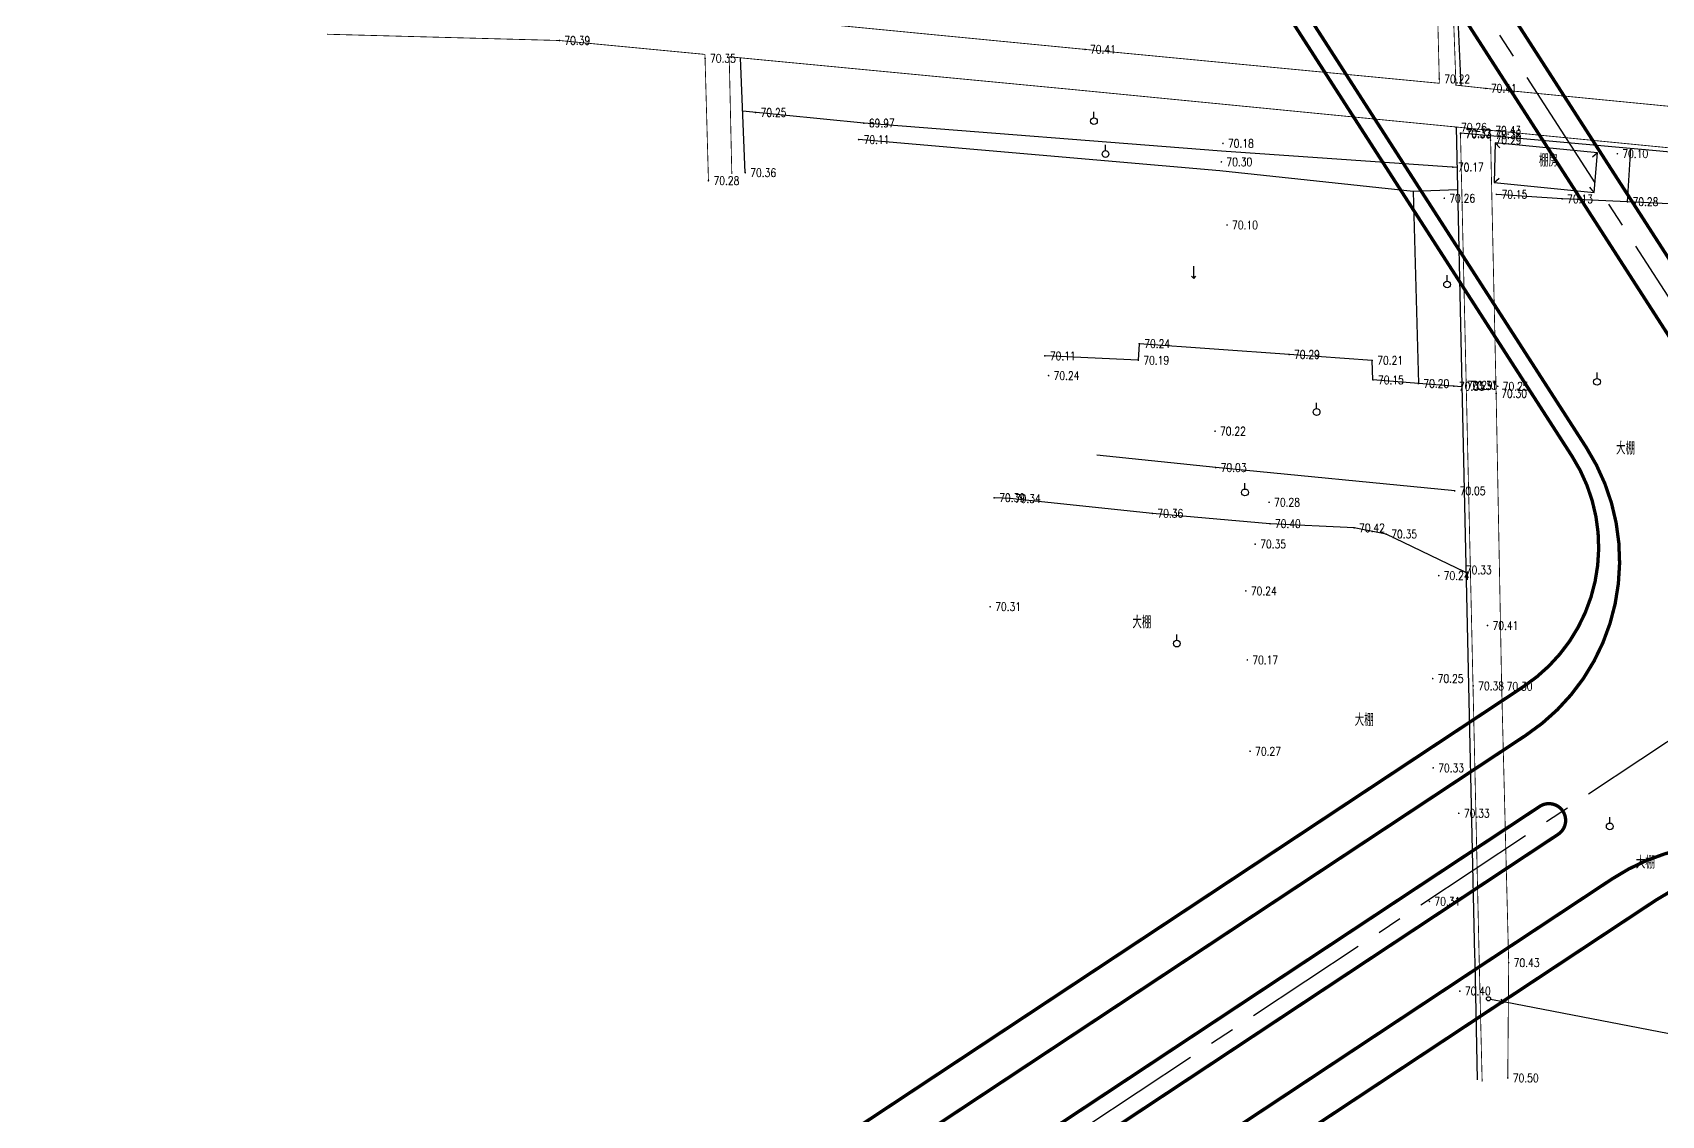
# Model space of a CAD drawing. Extents: x 10519 to 17598, y -625 to 2857.
# Drawn here: x 13321 to 13515.5, y 1390.4 to 1519.7 of the extents above; entities that cross this region are included whole.
import ezdxf
from ezdxf.enums import TextEntityAlignment as Align

# ---------------------------------------------------------------- set-up
doc = ezdxf.new("R2010")
doc.units = 0
doc.header["$MEASUREMENT"] = 0
doc.linetypes.add('CENTER', pattern=[2, 1.25, -0.25, 0.25, -0.25])
doc.linetypes.add('CENTERX2', pattern=[4, 2.5, -0.5, 0.5, -0.5])
doc.layers.get('0').update_dxf_attribs({"linetype": 'CONTINUOUS'})
for name, color, linetype in [('00000衢化东路中线', 1, 'CENTER'), ('00000道路边线', 2, 'CONTINUOUS'), ('0000原地形', 252, 'CONTINUOUS'), ('GCD', 224, 'CONTINUOUS')]:
    doc.layers.add(name, color=color, linetype=linetype)
doc.styles.add('HZ', font='txt8.shx', dxfattribs={"width": 0.8, "bigfont": 'hz.shx'})
doc.styles.get("Standard").update_dxf_attribs({"font": 'txt8.shx', "width": 0.8, "bigfont": 'hz.shx'})

# ---------------------------------------------------------------- blocks, each defined once
blk = doc.blocks.new('gc170')
at = {"linetype": 'Continuous'}
blk.add_circle((0, 0), 0.5, dxfattribs=at)
blk = doc.blocks.new('GC013A')
at = {"linetype": 'Continuous'}
blk.add_line((0.5, 0), (4, 0), dxfattribs=at)
at = {"linetype": 'Continuous', "flags": 128}
for points in [[(2.88, 0.5), (3.38, 0), (2.88, -0.5)], [(3.5, 0.5), (4, 0), (3.5, -0.5)]]:
    blk.add_lwpolyline(points, dxfattribs=at)
blk = doc.blocks.new('GC200')
at = {"linetype": 'Continuous', "const_width": 0.2, "flags": 128}
blk.add_lwpolyline([(-0.1, 0, 1), (0.1, 0, 1)], format="xyb", close=True, dxfattribs=at)

msp = doc.modelspace()

# ---------------------------------------------------------------- linework, layer by layer
at = {"layer": '00000衢化东路中线', "color": 6, "linetype": 'CENTERX2', "ltscale": 6}
for p, q in [((13741.47, 1138.56), (13403.37, 1663.69)), ((13539.33, 1450.29), (11563.61, 142.73))]:
    msp.add_line(p, q, dxfattribs=at)
at = {"layer": '00000道路边线', "const_width": 0.4}
for points in [[(13519.43, 1478.81), (13413.94, 1642.65, -1), (13418.15, 1645.36), (13523.59, 1481.59)], [(13353.48, 1339.28, -0.414214), (13318.84, 1346.33, 0.414214), (13353.48, 1339.28), (13499.33, 1435.8, 0.410529), (13506.55, 1470.18), (13400.91, 1634.26, 0.417908), (13380.02, 1638.65), (13215.45, 1529.73, 0.414214), (13211.22, 1508.94), (13318.84, 1346.33)], [(13208.92, 1519.65), (13322.17, 1348.54, 0.414214), (13349.89, 1342.9), (13499.07, 1441.63, 0.410529), (13504.85, 1469.13), (13395.18, 1639.47)], [(13503.19, 1423.97, 1), (13500.98, 1427.3), (13357.06, 1332.06, 1), (13359.27, 1328.72), (13503.19, 1423.97)], [(13535.61, 1064.09), (13677.98, 1158.31, 0.410529), (13685.21, 1192.7), (13544.45, 1411.32, 0.417908), (13509.63, 1418.64), (13364.52, 1322.6)], [(13504.3, 1073.34, 0.414214), (13532.01, 1067.7), (13677.73, 1164.14, 0.410529), (13683.51, 1191.65), (13542.74, 1410.27, 0.417908), (13514.89, 1416.12), (13366.44, 1317.88, 0.414214), (13360.8, 1290.16), (13504.3, 1073.34)]]:
    msp.add_lwpolyline(points, format="xyb", dxfattribs=at)
at = {"layer": '0000原地形', "linetype": 'Continuous'}
for p, q in [((13490.84, 1529.33), (13491.56, 1513.44)), ((13406.09, 1503.01), (13405.53, 1516.73)), ((13420.25, 1508.93, 70.17), (13405.79, 1510.35, 70.17)), ((13462.96, 1505.58, 70.17), (13420.25, 1508.93, 70.17)), ((13490.99, 1508.43), (13491.69, 1477.62)), ((13462.79, 1503.22, 70.23), (13419.63, 1506.96, 70.23)), ((13514.91, 1505.63), (13491.53, 1507.75)), ((13495.68, 1506.58), (13496.21, 1505.98)), ((13491.1, 1503.64, 70.17), (13462.96, 1505.58, 70.17)), ((13507.9, 1505.39), (13507.28, 1504.88)), ((13511.47, 1499.53, 70.05), (13511.87, 1505.9, 70.05)), ((13518.3, 1505.29), (13514.91, 1505.63)), ((13485.86, 1500.75, 70.23), (13462.79, 1503.22, 70.23)), ((13495.53, 1501.85), (13496.13, 1502.37)), ((13491.16, 1500.96, 70.23), (13485.86, 1500.75, 70.23)), ((13485.86, 1500.75), (13486.49, 1477.82)), ((13503.66, 1499.88, 70.05), (13495.82, 1500.42, 70.05)), ((13507.5, 1500.65), (13506.99, 1501.26)), ((13511.47, 1499.53, 70.05), (13503.66, 1499.88, 70.05)), ((13518.13, 1499.2, 70.05), (13511.47, 1499.53, 70.05)), ((13453.04, 1480.6, 70.35), (13441.87, 1481.12, 70.35)), ((13453.15, 1482.58, 70.35), (13453.04, 1480.6, 70.35)), ((13471.04, 1481.29, 70.35), (13453.15, 1482.58, 70.35)), ((13480.98, 1480.58, 70.35), (13471.04, 1481.29, 70.35)), ((13481.07, 1478.25, 70.35), (13480.98, 1480.58, 70.35)), ((13486.49, 1477.82, 70.35), (13481.07, 1478.25, 70.35)), ((13491.69, 1477.42, 70.35), (13486.49, 1477.82, 70.35)), ((13491.69, 1477.62), (13493.18, 1409.5)), ((13462.28, 1467.78), (13448.08, 1469.27)), ((13490.83, 1465), (13462.28, 1467.78)), ((13437.69, 1464.08, 70.33), (13435.82, 1464.17, 70.33)), ((13454.72, 1462.31, 70.33), (13437.69, 1464.08, 70.33)), ((13468.76, 1461.07, 70.33), (13454.72, 1462.31, 70.33)), ((13478.81, 1460.58, 70.33), (13468.76, 1461.07, 70.33)), ((13482.65, 1459.83, 70.33), (13478.81, 1460.58, 70.33)), ((13492.18, 1455.26, 70.33), (13482.65, 1459.83, 70.33)), ((13493.18, 1409.5), (13493.23, 1408.86)), ((13493.23, 1408.86), (13493.51, 1394.63)), ((13496.84, 1403.94), (13533.17, 1396.93))]:
    msp.add_line(p, q, dxfattribs=at)
at = {"layer": '0000原地形'}
for p, q in [((13447.74, 1509.57), (13447.74, 1510.27)), ((13449.11, 1505.64), (13449.11, 1506.34)), ((13459.41, 1490.65), (13459.66, 1490.35)), ((13459.66, 1490.35), (13459.66, 1491.85)), ((13459.66, 1490.35), (13459.91, 1490.65)), ((13489.92, 1490.06), (13489.92, 1490.76)), ((13507.83, 1478.43), (13507.83, 1479.13)), ((13474.34, 1474.82), (13474.34, 1475.52)), ((13465.78, 1465.22), (13465.78, 1465.92)), ((13457.64, 1447.15), (13457.64, 1447.85)), ((13509.35, 1425.32), (13509.35, 1426.02))]:
    msp.add_line(p, q, dxfattribs=at)
at = {"layer": '0000原地形', "linetype": 'Continuous', "const_width": 0.1, "flags": 128}
for points in [[(13550.93, 1507.58), (13520.13, 1510.58), (13494.55, 1513.08), (13490.96, 1513.47), (13490.96, 1514.14), (13487.82, 1600.74)], [(13485.9, 1587.06), (13486.93, 1571.39), (13487.71, 1560.21), (13488.36, 1540.86), (13488.67, 1526.87), (13489, 1513.66)], [(13489, 1513.69), (13446.67, 1517.74), (13403.24, 1521.95)], [(13356.12, 1519.55), (13383.88, 1518.8)], [(13401.27, 1517.14), (13383.88, 1518.8)], [(13401.69, 1502.05), (13401.27, 1517.14)], [(13404.17, 1516.86), (13404.48, 1502.84)], [(13444.83, 1512.98), (13550.62, 1502.64)], [(13494.11, 1394.44), (13493.76, 1408.81), (13492.21, 1477.55), (13491.52, 1507.75)], [(13495.78, 1476.63), (13495.11, 1507.42)], [(13496.44, 1441.65), (13495.78, 1476.63)], [(13497.28, 1408.62), (13496.44, 1441.65)], [(13497.17, 1394.86), (13497.28, 1408.62)]]:
    msp.add_lwpolyline(points, dxfattribs=at)
at = {"layer": '0000原地形', "linetype": 'Continuous', "const_width": 0.1, "elevation": 70.39, "flags": 128}
msp.add_lwpolyline([(13444.83, 1512.98), (13404.17, 1516.86)], dxfattribs=at)
at = {"layer": '0000原地形', "linetype": 'Continuous', "flags": 128}
msp.add_lwpolyline([(13507.5, 1500.65), (13507.9, 1505.39), (13495.68, 1506.58), (13495.53, 1501.85)], close=True, dxfattribs=at)
msp.add_lwpolyline([(13507.5, 1500.65), (13507.9, 1505.39), (13495.68, 1506.58), (13495.53, 1501.85)], close=True, dxfattribs=at)
at = {"layer": '0000原地形'}
for centre in [(13447.74, 1509.17), (13449.11, 1505.24), (13489.92, 1489.66), (13507.83, 1478.03), (13474.34, 1474.42), (13465.78, 1464.82), (13457.64, 1446.75), (13509.35, 1424.92)]:
    msp.add_ellipse(centre, major_axis=(-0.283, 0.283), ratio=1, start_param=3.926991, end_param=10.210176, dxfattribs=at)

# ---------------------------------------------------------------- block references
at = {"layer": '0000原地形', "linetype": 'Continuous', "xscale": 0.5, "yscale": 0.5}
msp.add_blockref('gc170', (13494.87, 1404.32), dxfattribs=at)
at = {"layer": '0000原地形', "linetype": 'Continuous', "xscale": 0.4999999999465737, "yscale": 0.5, "rotation": 349.0826711524185}
msp.add_blockref('GC013A', (13494.87, 1404.32), dxfattribs=at)
at = {"layer": 'GCD', "linetype": 'Continuous'}
ref = msp.add_blockref('GC200', (13383.88, 1518.8, 70.39), dxfattribs=dict(at, xscale=0.5, yscale=0.5, zscale=0.5))
ref.add_attrib('height', '70.39', dxfattribs={"linetype": 'Continuous', "height": 1, "style": 'HZ', "width": 0.8}).set_placement((13384.48, 1518.8, 70.39), align=Align.MIDDLE_LEFT)
ref = msp.add_blockref('GC200', (13446.67, 1517.74, 70.41), dxfattribs=dict(at, xscale=0.5, yscale=0.5, zscale=0.5))
ref.add_attrib('height', '70.41', dxfattribs={"linetype": 'Continuous', "height": 1, "style": 'HZ', "width": 0.8}).set_placement((13447.27, 1517.74, 70.41), align=Align.MIDDLE_LEFT)
ref = msp.add_blockref('GC200', (13401.28, 1516.67, 70.35), dxfattribs=dict(at, xscale=0.5, yscale=0.5, zscale=0.5))
ref.add_attrib('height', '70.35', dxfattribs={"linetype": 'Continuous', "height": 1, "style": 'HZ', "width": 0.8}).set_placement((13401.88, 1516.67, 70.35), align=Align.MIDDLE_LEFT)
ref = msp.add_blockref('GC200', (13488.99, 1514.19, 70.22), dxfattribs=dict(at, xscale=0.5, yscale=0.5, zscale=0.5))
ref.add_attrib('height', '70.22', dxfattribs={"linetype": 'Continuous', "height": 1, "style": 'HZ', "width": 0.8}).set_placement((13489.59, 1514.19, 70.22), align=Align.MIDDLE_LEFT)
ref = msp.add_blockref('GC200', (13494.55, 1513.08, 70.41), dxfattribs=dict(at, xscale=0.5, yscale=0.5, zscale=0.5))
ref.add_attrib('height', '70.41', dxfattribs={"linetype": 'Continuous', "height": 1, "style": 'HZ', "width": 0.8}).set_placement((13495.15, 1513.08, 70.41), align=Align.MIDDLE_LEFT)
ref = msp.add_blockref('GC200', (13407.32, 1510.2, 70.25), dxfattribs=dict(at, xscale=0.5, yscale=0.5, zscale=0.5))
ref.add_attrib('height', '70.25', dxfattribs={"linetype": 'Continuous', "height": 1, "style": 'HZ', "width": 0.8}).set_placement((13407.92, 1510.2, 70.25), align=Align.MIDDLE_LEFT)
ref = msp.add_blockref('GC200', (13420.25, 1508.93, 69.97), dxfattribs=dict(at, xscale=0.5, yscale=0.5, zscale=0.5))
ref.add_attrib('height', '69.97', dxfattribs={"linetype": 'Continuous', "height": 1, "style": 'HZ', "width": 0.8}).set_placement((13420.85, 1508.93, 69.97), align=Align.MIDDLE_LEFT)
ref = msp.add_blockref('GC200', (13490.99, 1508.43, 70.26), dxfattribs=dict(at, xscale=0.5, yscale=0.5, zscale=0.5))
ref.add_attrib('height', '70.26', dxfattribs={"linetype": 'Continuous', "height": 1, "style": 'HZ', "width": 0.8}).set_placement((13491.59, 1508.43, 70.26), align=Align.MIDDLE_LEFT)
ref = msp.add_blockref('GC200', (13491.52, 1507.65, 70.33), dxfattribs=dict(at, xscale=0.5, yscale=0.5, zscale=0.5))
ref.add_attrib('height', '70.33', dxfattribs={"linetype": 'Continuous', "height": 1, "style": 'HZ', "width": 0.8}).set_placement((13492.12, 1507.65, 70.33), align=Align.MIDDLE_LEFT)
ref = msp.add_blockref('GC200', (13491.53, 1507.75, 70.32), dxfattribs=dict(at, xscale=0.5, yscale=0.5, zscale=0.5))
ref.add_attrib('height', '70.32', dxfattribs={"linetype": 'Continuous', "height": 1, "style": 'HZ', "width": 0.8}).set_placement((13492.13, 1507.75, 70.32), align=Align.MIDDLE_LEFT)
ref = msp.add_blockref('GC200', (13495.08, 1508.05, 70.43), dxfattribs=dict(at, xscale=0.5, yscale=0.5, zscale=0.5))
ref.add_attrib('height', '70.43', dxfattribs={"linetype": 'Continuous', "height": 1, "style": 'HZ', "width": 0.8}).set_placement((13495.68, 1508.05, 70.43), align=Align.MIDDLE_LEFT)
ref = msp.add_blockref('GC200', (13495.1, 1507.56, 70.38), dxfattribs=dict(at, xscale=0.5, yscale=0.5, zscale=0.5))
ref.add_attrib('height', '70.38', dxfattribs={"linetype": 'Continuous', "height": 1, "style": 'HZ', "width": 0.8}).set_placement((13495.7, 1507.56, 70.38), align=Align.MIDDLE_LEFT)
ref = msp.add_blockref('GC200', (13419.63, 1506.96, 70.11), dxfattribs=dict(at, xscale=0.5, yscale=0.5, zscale=0.5))
ref.add_attrib('height', '70.11', dxfattribs={"linetype": 'Continuous', "height": 1, "style": 'HZ', "width": 0.8}).set_placement((13420.23, 1506.96, 70.11), align=Align.MIDDLE_LEFT)
ref = msp.add_blockref('GC200', (13463.15, 1506.5, 70.18), dxfattribs=dict(at, xscale=0.5, yscale=0.5, zscale=0.5))
ref.add_attrib('height', '70.18', dxfattribs={"linetype": 'Continuous', "height": 1, "style": 'HZ', "width": 0.8}).set_placement((13463.75, 1506.5, 70.18), align=Align.MIDDLE_LEFT)
ref = msp.add_blockref('GC200', (13495.12, 1506.9, 70.29), dxfattribs=dict(at, xscale=0.5, yscale=0.5, zscale=0.5))
ref.add_attrib('height', '70.29', dxfattribs={"linetype": 'Continuous', "height": 1, "style": 'HZ', "width": 0.8}).set_placement((13495.72, 1506.9, 70.29), align=Align.MIDDLE_LEFT)
ref = msp.add_blockref('GC200', (13462.96, 1504.3, 70.3), dxfattribs=dict(at, xscale=0.5, yscale=0.5, zscale=0.5))
ref.add_attrib('height', '70.30', dxfattribs={"linetype": 'Continuous', "height": 1, "style": 'HZ', "width": 0.8}).set_placement((13463.56, 1504.3, 70.3), align=Align.MIDDLE_LEFT)
ref = msp.add_blockref('GC200', (13490.61, 1503.67, 70.17), dxfattribs=dict(at, xscale=0.5, yscale=0.5, zscale=0.5))
ref.add_attrib('height', '70.17', dxfattribs={"linetype": 'Continuous', "height": 1, "style": 'HZ', "width": 0.8}).set_placement((13491.21, 1503.67, 70.17), align=Align.MIDDLE_LEFT)
ref = msp.add_blockref('GC200', (13510.26, 1505.28, 70.1), dxfattribs=dict(at, xscale=0.5, yscale=0.5, zscale=0.5))
ref.add_attrib('height', '70.10', dxfattribs={"linetype": 'Continuous', "height": 1, "style": 'HZ', "width": 0.8}).set_placement((13510.86, 1505.28, 70.1), align=Align.MIDDLE_LEFT)
ref = msp.add_blockref('GC200', (13401.69, 1502.05, 70.28), dxfattribs=dict(at, xscale=0.5, yscale=0.5, zscale=0.5))
ref.add_attrib('height', '70.28', dxfattribs={"linetype": 'Continuous', "height": 1, "style": 'HZ', "width": 0.8}).set_placement((13402.29, 1502.05, 70.28), align=Align.MIDDLE_LEFT)
ref = msp.add_blockref('GC200', (13406.09, 1503.01, 70.36), dxfattribs=dict(at, xscale=0.5, yscale=0.5, zscale=0.5))
ref.add_attrib('height', '70.36', dxfattribs={"linetype": 'Continuous', "height": 1, "style": 'HZ', "width": 0.8}).set_placement((13406.69, 1503.01, 70.36), align=Align.MIDDLE_LEFT)
ref = msp.add_blockref('GC200', (13489.59, 1499.96, 70.25), dxfattribs=dict(at, xscale=0.5, yscale=0.5, zscale=0.5))
ref.add_attrib('height', '70.26', dxfattribs={"linetype": 'Continuous', "height": 1, "style": 'HZ', "width": 0.8}).set_placement((13490.19, 1499.96, 70.25), align=Align.MIDDLE_LEFT)
ref = msp.add_blockref('GC200', (13495.82, 1500.42, 70.15), dxfattribs=dict(at, xscale=0.5, yscale=0.5, zscale=0.5))
ref.add_attrib('height', '70.15', dxfattribs={"linetype": 'Continuous', "height": 1, "style": 'HZ', "width": 0.8}).set_placement((13496.42, 1500.42, 70.15), align=Align.MIDDLE_LEFT)
ref = msp.add_blockref('GC200', (13503.66, 1499.88, 70.12), dxfattribs=dict(at, xscale=0.5, yscale=0.5, zscale=0.5))
ref.add_attrib('height', '70.13', dxfattribs={"linetype": 'Continuous', "height": 1, "style": 'HZ', "width": 0.8}).set_placement((13504.26, 1499.88, 70.12), align=Align.MIDDLE_LEFT)
ref = msp.add_blockref('GC200', (13511.47, 1499.53, 70.28), dxfattribs=dict(at, xscale=0.5, yscale=0.5, zscale=0.5))
ref.add_attrib('height', '70.28', dxfattribs={"linetype": 'Continuous', "height": 1, "style": 'HZ', "width": 0.8}).set_placement((13512.07, 1499.53, 70.28), align=Align.MIDDLE_LEFT)
ref = msp.add_blockref('GC200', (13463.64, 1496.76, 70.1), dxfattribs=dict(at, xscale=0.5, yscale=0.5, zscale=0.5))
ref.add_attrib('height', '70.10', dxfattribs={"linetype": 'Continuous', "height": 1, "style": 'HZ', "width": 0.8}).set_placement((13464.24, 1496.76, 70.1), align=Align.MIDDLE_LEFT)
ref = msp.add_blockref('GC200', (13453.15, 1482.58, 70.24), dxfattribs=dict(at, xscale=0.5, yscale=0.5, zscale=0.5))
ref.add_attrib('height', '70.24', dxfattribs={"linetype": 'Continuous', "height": 1, "style": 'HZ', "width": 0.8}).set_placement((13453.75, 1482.58, 70.24), align=Align.MIDDLE_LEFT)
ref = msp.add_blockref('GC200', (13441.87, 1481.12, 70.11), dxfattribs=dict(at, xscale=0.5, yscale=0.5, zscale=0.5))
ref.add_attrib('height', '70.11', dxfattribs={"linetype": 'Continuous', "height": 1, "style": 'HZ', "width": 0.8}).set_placement((13442.47, 1481.12, 70.11), align=Align.MIDDLE_LEFT)
ref = msp.add_blockref('GC200', (13453.04, 1480.6, 70.19), dxfattribs=dict(at, xscale=0.5, yscale=0.5, zscale=0.5))
ref.add_attrib('height', '70.19', dxfattribs={"linetype": 'Continuous', "height": 1, "style": 'HZ', "width": 0.8}).set_placement((13453.64, 1480.6, 70.19), align=Align.MIDDLE_LEFT)
ref = msp.add_blockref('GC200', (13471.04, 1481.29, 70.29), dxfattribs=dict(at, xscale=0.5, yscale=0.5, zscale=0.5))
ref.add_attrib('height', '70.29', dxfattribs={"linetype": 'Continuous', "height": 1, "style": 'HZ', "width": 0.8}).set_placement((13471.64, 1481.29, 70.29), align=Align.MIDDLE_LEFT)
ref = msp.add_blockref('GC200', (13480.98, 1480.58, 70.21), dxfattribs=dict(at, xscale=0.5, yscale=0.5, zscale=0.5))
ref.add_attrib('height', '70.21', dxfattribs={"linetype": 'Continuous', "height": 1, "style": 'HZ', "width": 0.8}).set_placement((13481.58, 1480.58, 70.21), align=Align.MIDDLE_LEFT)
ref = msp.add_blockref('GC200', (13442.32, 1478.77, 70.24), dxfattribs=dict(at, xscale=0.5, yscale=0.5, zscale=0.5))
ref.add_attrib('height', '70.24', dxfattribs={"linetype": 'Continuous', "height": 1, "style": 'HZ', "width": 0.8}).set_placement((13442.92, 1478.77, 70.24), align=Align.MIDDLE_LEFT)
ref = msp.add_blockref('GC200', (13481.07, 1478.25, 70.15), dxfattribs=dict(at, xscale=0.5, yscale=0.5, zscale=0.5))
ref.add_attrib('height', '70.15', dxfattribs={"linetype": 'Continuous', "height": 1, "style": 'HZ', "width": 0.8}).set_placement((13481.67, 1478.25, 70.15), align=Align.MIDDLE_LEFT)
ref = msp.add_blockref('GC200', (13486.49, 1477.82, 70.2), dxfattribs=dict(at, xscale=0.5, yscale=0.5, zscale=0.5))
ref.add_attrib('height', '70.20', dxfattribs={"linetype": 'Continuous', "height": 1, "style": 'HZ', "width": 0.8}).set_placement((13487.09, 1477.82, 70.2), align=Align.MIDDLE_LEFT)
ref = msp.add_blockref('GC200', (13490.73, 1477.5, 70.35), dxfattribs=dict(at, xscale=0.5, yscale=0.5, zscale=0.5))
ref.add_attrib('height', '70.35', dxfattribs={"linetype": 'Continuous', "height": 1, "style": 'HZ', "width": 0.8}).set_placement((13491.33, 1477.5, 70.35), align=Align.MIDDLE_LEFT)
ref = msp.add_blockref('GC200', (13491.69, 1477.62, 70.29), dxfattribs=dict(at, xscale=0.5, yscale=0.5, zscale=0.5))
ref.add_attrib('height', '70.29', dxfattribs={"linetype": 'Continuous', "height": 1, "style": 'HZ', "width": 0.8}).set_placement((13492.29, 1477.62, 70.29), align=Align.MIDDLE_LEFT)
ref = msp.add_blockref('GC200', (13492.21, 1477.55, 70.31), dxfattribs=dict(at, xscale=0.5, yscale=0.5, zscale=0.5))
ref.add_attrib('height', '70.31', dxfattribs={"linetype": 'Continuous', "height": 1, "style": 'HZ', "width": 0.8}).set_placement((13492.81, 1477.55, 70.31), align=Align.MIDDLE_LEFT)
ref = msp.add_blockref('GC200', (13492.22, 1477.59, 70.33), dxfattribs=dict(at, xscale=0.5, yscale=0.5, zscale=0.5))
ref.add_attrib('height', '70.33', dxfattribs={"linetype": 'Continuous', "height": 1, "style": 'HZ', "width": 0.8}).set_placement((13492.82, 1477.59, 70.33), align=Align.MIDDLE_LEFT)
ref = msp.add_blockref('GC200', (13495.78, 1476.63, 70.3), dxfattribs=dict(at, xscale=0.5, yscale=0.5, zscale=0.5))
ref.add_attrib('height', '70.30', dxfattribs={"linetype": 'Continuous', "height": 1, "style": 'HZ', "width": 0.8}).set_placement((13496.38, 1476.63, 70.3), align=Align.MIDDLE_LEFT)
ref = msp.add_blockref('GC200', (13495.97, 1477.49, 70.25), dxfattribs=dict(at, xscale=0.5, yscale=0.5, zscale=0.5))
ref.add_attrib('height', '70.25', dxfattribs={"linetype": 'Continuous', "height": 1, "style": 'HZ', "width": 0.8}).set_placement((13496.57, 1477.49, 70.25), align=Align.MIDDLE_LEFT)
ref = msp.add_blockref('GC200', (13462.2, 1472.13, 70.22), dxfattribs=dict(at, xscale=0.5, yscale=0.5, zscale=0.5))
ref.add_attrib('height', '70.22', dxfattribs={"linetype": 'Continuous', "height": 1, "style": 'HZ', "width": 0.8}).set_placement((13462.8, 1472.13, 70.22), align=Align.MIDDLE_LEFT)
ref = msp.add_blockref('GC200', (13462.28, 1467.78, 70.03), dxfattribs=dict(at, xscale=0.5, yscale=0.5, zscale=0.5))
ref.add_attrib('height', '70.03', dxfattribs={"linetype": 'Continuous', "height": 1, "style": 'HZ', "width": 0.8}).set_placement((13462.88, 1467.78, 70.03), align=Align.MIDDLE_LEFT)
ref = msp.add_blockref('GC200', (13490.83, 1465, 70.05), dxfattribs=dict(at, xscale=0.5, yscale=0.5, zscale=0.5))
ref.add_attrib('height', '70.05', dxfattribs={"linetype": 'Continuous', "height": 1, "style": 'HZ', "width": 0.8}).set_placement((13491.43, 1465, 70.05), align=Align.MIDDLE_LEFT)
ref = msp.add_blockref('GC200', (13435.82, 1464.17, 70.39), dxfattribs=dict(at, xscale=0.5, yscale=0.5, zscale=0.5))
ref.add_attrib('height', '70.39', dxfattribs={"linetype": 'Continuous', "height": 1, "style": 'HZ', "width": 0.8}).set_placement((13436.42, 1464.17, 70.39), align=Align.MIDDLE_LEFT)
ref = msp.add_blockref('GC200', (13437.69, 1464.08, 70.34), dxfattribs=dict(at, xscale=0.5, yscale=0.5, zscale=0.5))
ref.add_attrib('height', '70.34', dxfattribs={"linetype": 'Continuous', "height": 1, "style": 'HZ', "width": 0.8}).set_placement((13438.29, 1464.08, 70.34), align=Align.MIDDLE_LEFT)
ref = msp.add_blockref('GC200', (13468.66, 1463.63, 70.28), dxfattribs=dict(at, xscale=0.5, yscale=0.5, zscale=0.5))
ref.add_attrib('height', '70.28', dxfattribs={"linetype": 'Continuous', "height": 1, "style": 'HZ', "width": 0.8}).set_placement((13469.26, 1463.63, 70.28), align=Align.MIDDLE_LEFT)
ref = msp.add_blockref('GC200', (13454.72, 1462.31, 70.36), dxfattribs=dict(at, xscale=0.5, yscale=0.5, zscale=0.5))
ref.add_attrib('height', '70.36', dxfattribs={"linetype": 'Continuous', "height": 1, "style": 'HZ', "width": 0.8}).set_placement((13455.32, 1462.31, 70.36), align=Align.MIDDLE_LEFT)
ref = msp.add_blockref('GC200', (13468.76, 1461.07, 70.4), dxfattribs=dict(at, xscale=0.5, yscale=0.5, zscale=0.5))
ref.add_attrib('height', '70.40', dxfattribs={"linetype": 'Continuous', "height": 1, "style": 'HZ', "width": 0.8}).set_placement((13469.36, 1461.07, 70.4), align=Align.MIDDLE_LEFT)
ref = msp.add_blockref('GC200', (13478.81, 1460.58, 70.42), dxfattribs=dict(at, xscale=0.5, yscale=0.5, zscale=0.5))
ref.add_attrib('height', '70.42', dxfattribs={"linetype": 'Continuous', "height": 1, "style": 'HZ', "width": 0.8}).set_placement((13479.41, 1460.58, 70.42), align=Align.MIDDLE_LEFT)
ref = msp.add_blockref('GC200', (13482.65, 1459.83, 70.35), dxfattribs=dict(at, xscale=0.5, yscale=0.5, zscale=0.5))
ref.add_attrib('height', '70.35', dxfattribs={"linetype": 'Continuous', "height": 1, "style": 'HZ', "width": 0.8}).set_placement((13483.25, 1459.83, 70.35), align=Align.MIDDLE_LEFT)
ref = msp.add_blockref('GC200', (13467, 1458.64, 70.35), dxfattribs=dict(at, xscale=0.5, yscale=0.5, zscale=0.5))
ref.add_attrib('height', '70.35', dxfattribs={"linetype": 'Continuous', "height": 1, "style": 'HZ', "width": 0.8}).set_placement((13467.6, 1458.64, 70.35), align=Align.MIDDLE_LEFT)
ref = msp.add_blockref('GC200', (13491.56, 1455.55, 70.33), dxfattribs=dict(at, xscale=0.5, yscale=0.5, zscale=0.5))
ref.add_attrib('height', '70.33', dxfattribs={"linetype": 'Continuous', "height": 1, "style": 'HZ', "width": 0.8}).set_placement((13492.16, 1455.55, 70.33), align=Align.MIDDLE_LEFT)
ref = msp.add_blockref('GC200', (13465.88, 1453.04, 70.24), dxfattribs=dict(at, xscale=0.5, yscale=0.5, zscale=0.5))
ref.add_attrib('height', '70.24', dxfattribs={"linetype": 'Continuous', "height": 1, "style": 'HZ', "width": 0.8}).set_placement((13466.48, 1453.04, 70.24), align=Align.MIDDLE_LEFT)
ref = msp.add_blockref('GC200', (13488.92, 1454.87, 70.24), dxfattribs=dict(at, xscale=0.5, yscale=0.5, zscale=0.5))
ref.add_attrib('height', '70.24', dxfattribs={"linetype": 'Continuous', "height": 1, "style": 'HZ', "width": 0.8}).set_placement((13489.52, 1454.87, 70.24), align=Align.MIDDLE_LEFT)
ref = msp.add_blockref('GC200', (13435.34, 1451.16, 70.31), dxfattribs=dict(at, xscale=0.5, yscale=0.5, zscale=0.5))
ref.add_attrib('height', '70.31', dxfattribs={"linetype": 'Continuous', "height": 1, "style": 'HZ', "width": 0.8}).set_placement((13435.94, 1451.16, 70.31), align=Align.MIDDLE_LEFT)
ref = msp.add_blockref('GC200', (13494.75, 1448.91, 70.41), dxfattribs=dict(at, xscale=0.5, yscale=0.5, zscale=0.5))
ref.add_attrib('height', '70.41', dxfattribs={"linetype": 'Continuous', "height": 1, "style": 'HZ', "width": 0.8}).set_placement((13495.35, 1448.91, 70.41), align=Align.MIDDLE_LEFT)
ref = msp.add_blockref('GC200', (13466.06, 1444.8, 70.17), dxfattribs=dict(at, xscale=0.5, yscale=0.5, zscale=0.5))
ref.add_attrib('height', '70.17', dxfattribs={"linetype": 'Continuous', "height": 1, "style": 'HZ', "width": 0.8}).set_placement((13466.66, 1444.8, 70.17), align=Align.MIDDLE_LEFT)
ref = msp.add_blockref('GC200', (13488.2, 1442.58, 70.25), dxfattribs=dict(at, xscale=0.5, yscale=0.5, zscale=0.5))
ref.add_attrib('height', '70.25', dxfattribs={"linetype": 'Continuous', "height": 1, "style": 'HZ', "width": 0.8}).set_placement((13488.8, 1442.58, 70.25), align=Align.MIDDLE_LEFT)
ref = msp.add_blockref('GC200', (13493.03, 1441.7, 70.38), dxfattribs=dict(at, xscale=0.5, yscale=0.5, zscale=0.5))
ref.add_attrib('height', '70.38', dxfattribs={"linetype": 'Continuous', "height": 1, "style": 'HZ', "width": 0.8}).set_placement((13493.63, 1441.7, 70.38), align=Align.MIDDLE_LEFT)
ref = msp.add_blockref('GC200', (13496.44, 1441.65, 70.3), dxfattribs=dict(at, xscale=0.5, yscale=0.5, zscale=0.5))
ref.add_attrib('height', '70.30', dxfattribs={"linetype": 'Continuous', "height": 1, "style": 'HZ', "width": 0.8}).set_placement((13497.04, 1441.65, 70.3), align=Align.MIDDLE_LEFT)
ref = msp.add_blockref('GC200', (13466.39, 1433.89, 70.27), dxfattribs=dict(at, xscale=0.5, yscale=0.5, zscale=0.5))
ref.add_attrib('height', '70.27', dxfattribs={"linetype": 'Continuous', "height": 1, "style": 'HZ', "width": 0.8}).set_placement((13466.99, 1433.89, 70.27), align=Align.MIDDLE_LEFT)
ref = msp.add_blockref('GC200', (13488.26, 1431.9, 70.33), dxfattribs=dict(at, xscale=0.5, yscale=0.5, zscale=0.5))
ref.add_attrib('height', '70.33', dxfattribs={"linetype": 'Continuous', "height": 1, "style": 'HZ', "width": 0.8}).set_placement((13488.86, 1431.9, 70.33), align=Align.MIDDLE_LEFT)
ref = msp.add_blockref('GC200', (13491.32, 1426.48, 70.33), dxfattribs=dict(at, xscale=0.5, yscale=0.5, zscale=0.5))
ref.add_attrib('height', '70.33', dxfattribs={"linetype": 'Continuous', "height": 1, "style": 'HZ', "width": 0.8}).set_placement((13491.92, 1426.48, 70.33), align=Align.MIDDLE_LEFT)
ref = msp.add_blockref('GC200', (13487.81, 1415.96, 70.31), dxfattribs=dict(at, xscale=0.5, yscale=0.5, zscale=0.5))
ref.add_attrib('height', '70.31', dxfattribs={"linetype": 'Continuous', "height": 1, "style": 'HZ', "width": 0.8}).set_placement((13488.41, 1415.96, 70.31), align=Align.MIDDLE_LEFT)
ref = msp.add_blockref('GC200', (13497.28, 1408.62, 70.43), dxfattribs=dict(at, xscale=0.5, yscale=0.5, zscale=0.5))
ref.add_attrib('height', '70.43', dxfattribs={"linetype": 'Continuous', "height": 1, "style": 'HZ', "width": 0.8}).set_placement((13497.88, 1408.62, 70.43), align=Align.MIDDLE_LEFT)
ref = msp.add_blockref('GC200', (13491.45, 1405.24, 70.4), dxfattribs=dict(at, xscale=0.5, yscale=0.5, zscale=0.5))
ref.add_attrib('height', '70.40', dxfattribs={"linetype": 'Continuous', "height": 1, "style": 'HZ', "width": 0.8}).set_placement((13492.05, 1405.24, 70.4), align=Align.MIDDLE_LEFT)
ref = msp.add_blockref('GC200', (13497.17, 1394.86, 70.5), dxfattribs=dict(at, xscale=0.5, yscale=0.5, zscale=0.5))
ref.add_attrib('height', '70.50', dxfattribs={"linetype": 'Continuous', "height": 1, "style": 'HZ', "width": 0.8}).set_placement((13497.77, 1394.86, 70.5), align=Align.MIDDLE_LEFT)

# ---------------------------------------------------------------- texts
at = {"layer": '0000原地形', "linetype": 'Continuous', "width": 0.8}
for s, p in [('棚房', (13502.04, 1504.56)), ('大棚', (13511.24, 1470.16)), ('大棚', (13453.47, 1449.4)), ('大棚', (13480.02, 1437.73)), ('大棚', (13513.61, 1420.7))]:
    msp.add_text(s, height=1.5, dxfattribs=at).set_placement(p, align=Align.MIDDLE)

doc.saveas('drawing.dxf')
